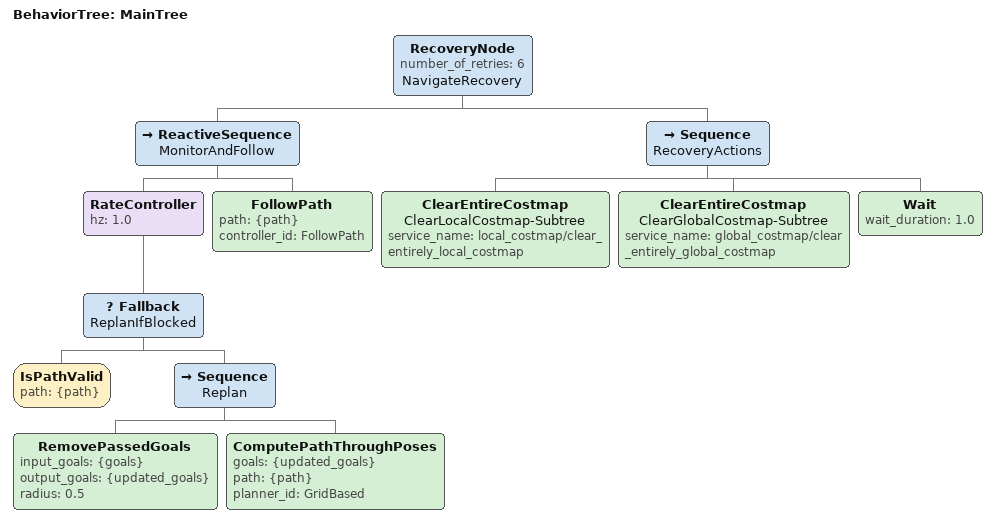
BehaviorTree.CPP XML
<root main_tree_to_execute="MainTree">
  <BehaviorTree ID="MainTree">
    <RecoveryNode number_of_retries="6" name="NavigateRecovery">

      <ReactiveSequence name="MonitorAndFollow">

        <RateController hz="1.0">
          <Fallback name="ReplanIfBlocked">
            <IsPathValid path="{path}"/>

            <Sequence name="Replan">
              <RemovePassedGoals input_goals="{goals}" output_goals="{updated_goals}" radius="0.5"/>
              <ComputePathThroughPoses goals="{updated_goals}" path="{path}" planner_id="GridBased"/>
            </Sequence>
          </Fallback>
        </RateController>

        <FollowPath path="{path}" controller_id="FollowPath"/>

      </ReactiveSequence>

      <Sequence name="RecoveryActions">
        <ClearEntireCostmap name="ClearLocalCostmap-Subtree" service_name="local_costmap/clear_entirely_local_costmap"/>
        <ClearEntireCostmap name="ClearGlobalCostmap-Subtree" service_name="global_costmap/clear_entirely_global_costmap"/>
        <Wait wait_duration="1.0"/>
      </Sequence>

    </RecoveryNode>
  </BehaviorTree>
</root>
